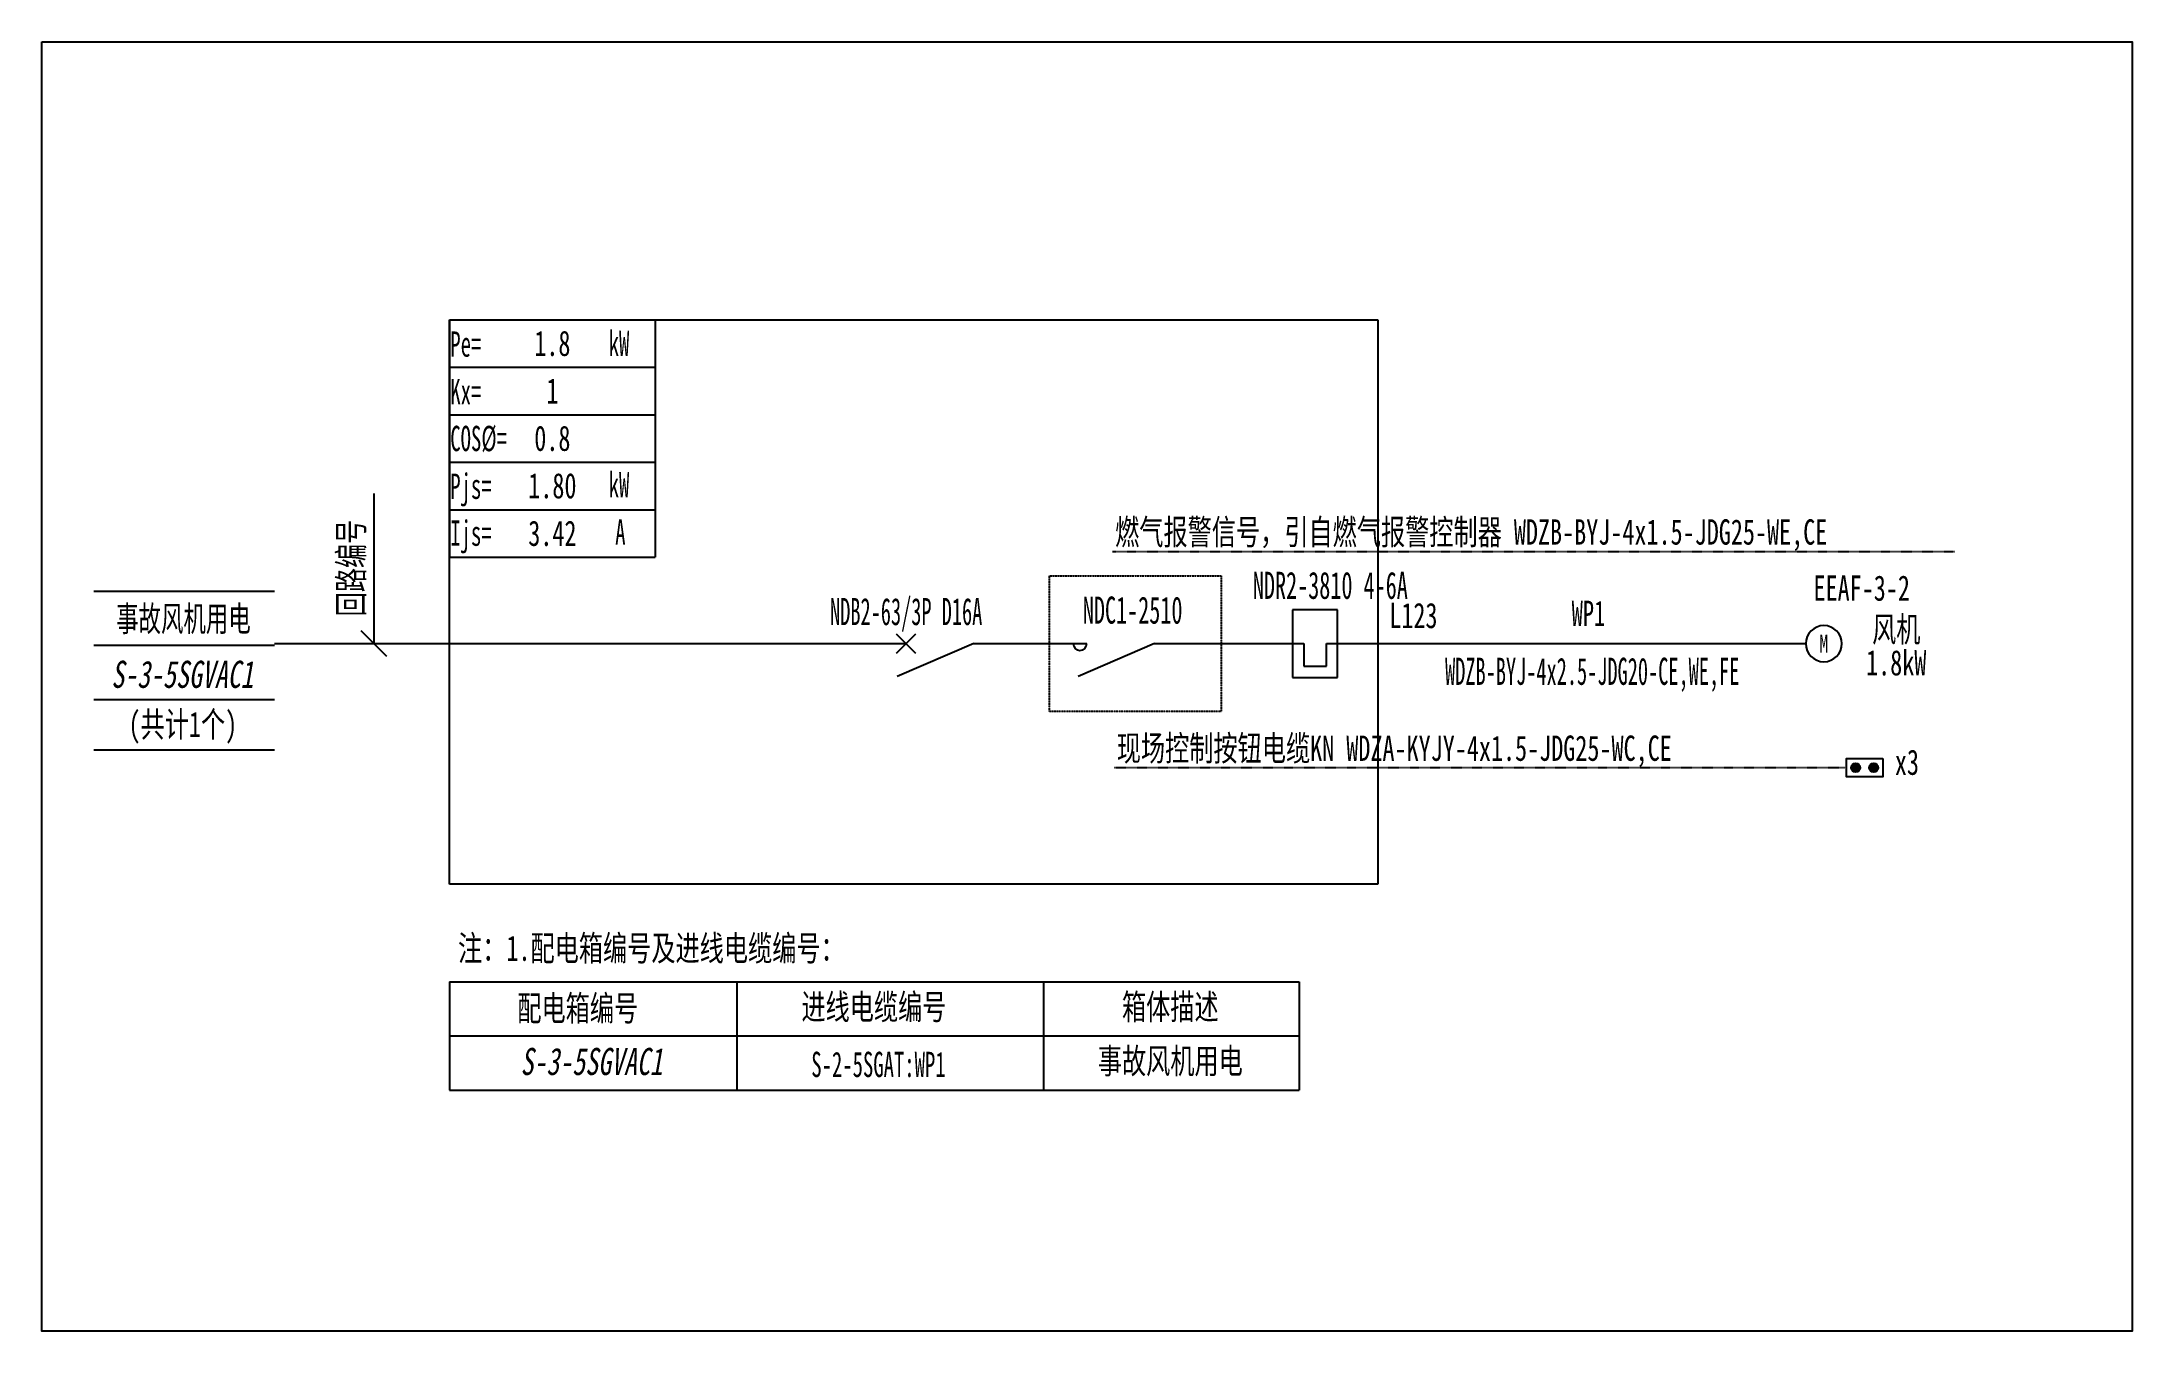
# Model space of a CAD drawing. Extents: x 307642 to 310130, y 326524 to 328059.
import ezdxf
from ezdxf.enums import TextEntityAlignment as Align

# ---------------------------------------------------------------- set-up
doc = ezdxf.new("R2010")
doc.units = 0
doc.header["$MEASUREMENT"] = 0
for name, pattern in [('DASH', [0.35, 0.25, -0.1]), ('DASHDOT', [1, 0.5, -0.25, 0, -0.25]), ('DASHED', [0.75, 0.5, -0.25])]:
    doc.linetypes.add(name, pattern=pattern)
for name, color, linetype in [('D_E_Eqpm(强电设备)', 100, 'Continuous'), ('D_E_Eqpm（强电设备）', 100, 'Continuous'), ('D_E_Text(强电文字)', 51, 'Continuous'), ('D_E_Text（强电文字）', 51, 'Continuous'), ('D_E_Wire(强电线缆)', 10, 'Continuous'), ('D_E_Wire（强电线缆）', 10, 'Continuous'), ('D_T_TableDim(表格尺寸)', 255, 'Continuous'), ('D_T_TableDim（表格尺寸）', 255, 'Continuous'), ('系统图', 220, 'Continuous')]:
    doc.layers.add(name, color=color, linetype=linetype)
doc.styles.add('$1$电气', font='', dxfattribs={"width": 0.7})
doc.styles.add('$1$电气箱', font='simhei.ttf', dxfattribs={"width": 0.8, "oblique": 10})
doc.styles.add('$3$电气', font='', dxfattribs={"width": 0.7})
doc.styles.add('电气', font='', dxfattribs={"width": 0.7})
doc.styles.add('电气箱', font='simhei.ttf', dxfattribs={"width": 0.8, "oblique": 10})
doc.styles.get('$1$电气').set_extended_font_data('SimSun')
doc.styles.get('$3$电气').set_extended_font_data('SimSun')
doc.styles.get('电气').set_extended_font_data('SimSun')

# ---------------------------------------------------------------- blocks, each defined once
blk = doc.blocks.new('电机启停按钮')
at = {"layer": 'D_E_Eqpm（强电设备）'}
for points in [[(150, 300, 1), (50, 300, 1)], [(50, 100, 1), (150, 100, 1)]]:
    blk.add_hatch(color=51, dxfattribs=at).paths.add_polyline_path(points)
blk.add_lwpolyline([(0, 400), (200, 400), (200, 0), (0, 0)], close=True, dxfattribs=at)
for centre in [(100, 300), (100, 100)]:
    blk.add_circle(centre, 50, dxfattribs=at)

msp = doc.modelspace()

# ---------------------------------------------------------------- linework, layer by layer
at = {"linetype": 'DASHED'}
for p, q in [((308127.4, 327728), (309232.4, 327728)), ((308127.4, 327056.3), (308127.4, 327728)), ((309232.4, 327728), (309232.4, 327056.3)), ((309232.4, 327056.3), (308127.4, 327056.3))]:
    msp.add_line(p, q, dxfattribs=at)
at = {"layer": 'D_E_Eqpm(强电设备)'}
for p, q in [((309184.6, 327382.8), (309130.8, 327382.8)), ((309130.8, 327382.8), (309130.8, 327302.1)), ((309184.6, 327302.1), (309184.6, 327382.8)), ((309144.3, 327342.5), (309144.3, 327315.6)), ((309171.2, 327315.6), (309171.2, 327342.5)), ((309144.3, 327315.6), (309171.2, 327315.6)), ((309130.8, 327302.1), (309184.6, 327302.1))]:
    msp.add_line(p, q, dxfattribs=at)
at = {"layer": 'D_E_Eqpm(强电设备)', "color": 100}
for p, q in [((308659.3, 327331.1), (308682.1, 327353.9)), ((308682.1, 327331.1), (308659.3, 327353.9)), ((308682.1, 327353.9), (308659.3, 327331.1)), ((308659.3, 327353.9), (308682.1, 327331.1)), ((308751.4, 327342.5), (308660.3, 327303.4)), ((308966.7, 327342.5), (308875.6, 327303.4))]:
    msp.add_line(p, q, dxfattribs=at)
msp.add_arc((308877.9, 327342.5), 8.07, 180, 0, dxfattribs=at)
at = {"layer": 'D_E_Eqpm（强电设备）'}
for start, end in [(90, 180), (0, 90), (180, 270), (270, 0)]:
    msp.add_arc((309763.4, 327342.5), 21.5, start, end, dxfattribs=at)
at = {"layer": 'D_E_Text（强电文字）'}
for p, q in [((308127.4, 327728), (308127.4, 327445.5)), ((308127.4, 327728), (308372.2, 327728)), ((308372.2, 327728), (308372.2, 327445.5)), ((308127.4, 327671.5), (308372.2, 327671.5)), ((308127.4, 327615), (308372.2, 327615)), ((308127.4, 327558.5), (308372.2, 327558.5)), ((308037.5, 327342.5), (308037.5, 327521.1)), ((308127.4, 327502), (308372.2, 327502)), ((308127.4, 327445.5), (308372.2, 327445.5)), ((308052.7, 327327.3), (308022.2, 327357.7))]:
    msp.add_line(p, q, dxfattribs=at)
at = {"layer": 'D_E_Wire(强电线缆)', "color": 10}
for p, q in [((308546.8, 327342.5), (308670.7, 327342.5)), ((308751.4, 327342.5), (308886, 327342.5)), ((308966.7, 327342.5), (309144.3, 327342.5)), ((309171.2, 327342.5), (309741.9, 327342.5))]:
    msp.add_line(p, q, dxfattribs=at)
at = {"layer": 'D_E_Wire（强电线缆）', "linetype": 'DASHDOT', "ltscale": 0.5}
for p, q in [((308916.6, 327452.3), (309918.8, 327452.3)), ((308918.7, 327194.9), (309790.5, 327194.9))]:
    msp.add_line(p, q, dxfattribs=at)
at = {"layer": 'D_E_Wire（强电线缆）'}
msp.add_line((307919.1, 327342.5), (308546.8, 327342.5), dxfattribs=at)
at = {"layer": 'D_T_TableDim(表格尺寸)', "linetype": 'DASH'}
for p, q in [((308841.5, 327423.2), (309046, 327423.2)), ((308841.5, 327261.8), (308841.5, 327423.2)), ((309046, 327423.2), (309046, 327261.8)), ((309046, 327261.8), (308841.5, 327261.8))]:
    msp.add_line(p, q, dxfattribs=at)
at = {"layer": 'D_T_TableDim（表格尺寸）', "color": 255}
for p, q in [((307703.8, 327405.1), (307919.1, 327405.1)), ((307703.8, 327340.6), (307919.1, 327340.6)), ((307703.8, 327276), (307919.1, 327276)), ((307703.8, 327216), (307919.1, 327216))]:
    msp.add_line(p, q, dxfattribs=at)
at = {"layer": 'D_T_TableDim（表格尺寸）', "ltscale": 3.5}
for p, q in [((308127.4, 326940.1), (309139, 326940.1)), ((308127.4, 326940.1), (308127.4, 326811)), ((308469.4, 326940.1), (308469.4, 326811)), ((308834.6, 326940.1), (308834.6, 326811)), ((309139, 326940.1), (309139, 326811)), ((308127.4, 326875.5), (309139, 326875.5)), ((308127.4, 326875.5), (309139, 326875.5)), ((308469.4, 326875.5), (308469.4, 326811)), ((308834.6, 326875.5), (308834.6, 326811)), ((308127.4, 326811), (309139, 326811))]:
    msp.add_line(p, q, dxfattribs=at)
at = {"layer": '系统图', "ltscale": 9973.992009}
msp.add_lwpolyline([(307642, 328059), (310130.5, 328059), (310130.5, 326524), (307642, 326524)], close=True, dxfattribs=at)

# ---------------------------------------------------------------- block references
at = {"layer": 'D_E_Eqpm（强电设备）', "xscale": 0.1076289442000091, "yscale": 0.1076289442000091, "zscale": 0.1076289442000091, "rotation": 270}
msp.add_blockref('电机启停按钮', (309790.5, 327205.6), dxfattribs=at)

# ---------------------------------------------------------------- texts
at = {"layer": 'D_E_Eqpm（强电设备）', "color": 51, "style": '电气', "width": 0.7}
msp.add_text('M', height=21.5, dxfattribs=at).set_placement((309763.4, 327342.5), align=Align.MIDDLE)
at = {"layer": 'D_E_Text(强电文字)', "color": 51, "style": '电气'}
for s, height, width, p in [('NDR2-3810 4-6A', 32.289, 0.6, (309083.7, 327395.8)), ('NDB2-63/3P D16A', 32.289, 0.55, (308580.4, 327364.6)), ('NDC1-2510', 32.29, 0.6, (308881.3, 327366.3))]:
    msp.add_text(s, height=height, dxfattribs=dict(at, width=width)).set_placement(p)
at = {"layer": 'D_E_Text(强电文字)', "color": 51, "style": '电气', "width": 0.55}
msp.add_text('WDZB-BYJ-4x2.5-JDG20-CE,WE,FE', height=32.289, dxfattribs=at).set_placement((309487.7, 327305.7), align=Align.MIDDLE)
at = {"layer": 'D_E_Text（强电文字）', "linetype": 'Continuous', "style": '电气', "width": 0.6}
for s, height, p in [('Pe=', 30.14, (308128.3, 327684.1)), ('kW', 30.14, (308316.8, 327685.1)), ('Kx=', 30.14, (308128.3, 327627.4)), ('COS%%C=', 30.14, (308128.3, 327571.7)), ('Pjs=', 30.14, (308128.3, 327514.9)), ('kW', 30.14, (308316.8, 327516.8)), ('Ijs=', 30.14, (308128.3, 327459)), ('A', 30.1, (308324.6, 327460.3))]:
    msp.add_text(s, height=height, dxfattribs=at).set_placement(p)
at = {"layer": 'D_E_Text（强电文字）', "style": '$3$电气', "width": 0.7}
msp.add_text('回路编号', height=30.14, rotation=90, dxfattribs=at).set_placement((308025.2, 327375))
at = {"layer": 'D_E_Text（强电文字）'}
for s, height, style, width, p in [('燃气报警信号，引自燃气报警控制器 WDZB-BYJ-4x1.5-JDG25-WE,CE', 30.136, '电气', 0.7, (308919.7, 327460.4)), ('EEAF-3-2', 30.14, '电气', 0.7, (309751.1, 327393.6)), ('L123', 30.14, '电气', 0.7, (309246.1, 327361)), ('WP1', 30.14, '$1$电气', 0.65, (309463.2, 327363.6)), ('现场控制按钮电缆KN WDZA-KYJY-4x1.5-JDG25-WC,CE', 30.136, '电气', 0.7, (308921.7, 327203)), ('x3', 30.14, '电气', 0.7, (309848, 327186.3)), ('注：1.配电箱编号及进线电缆编号：', 30.136, '电气', 0.7, (308137.5, 326964.9))]:
    msp.add_text(s, height=height, dxfattribs=dict(at, style=style, width=width)).set_placement(p)
for s, height, style, width, p in [('事故风机用电', 30.14, '$1$电气', 0.65, (307810.6, 327372.7)), ('风机', 30.14, '电气', 0.7, (309849.6, 327360.2)), ('1.8kW', 30.14, '电气', 0.7, (309849.6, 327320.2)), ('配电箱编号', 30.14, '电气', 0.7, (308280, 326909.2)), ('进线电缆编号', 30.14, '电气', 0.7, (308632.6, 326910.8)), ('箱体描述', 30.14, '电气', 0.7, (308985.4, 326910.8)), ('事故风机用电', 30.14, '电气', 0.7, (308985.4, 326846.2)), ('S-2-5SGAT:WP1', 30.136, '电气', 0.6, (308638, 326841.6))]:
    msp.add_text(s, height=height, dxfattribs=dict(at, style=style, width=width)).set_placement(p, align=Align.MIDDLE)
at = {"layer": 'D_E_Text（强电文字）', "color": 7, "style": '$1$电气箱', "oblique": 10, "width": 0.7}
msp.add_text('S-3-5SGVAC1', height=32.289, dxfattribs=at).set_placement((307809.3, 327306), align=Align.MIDDLE)
at = {"layer": 'D_E_Text（强电文字）', "style": '$1$电气', "width": 0.7}
msp.add_text('(共计1个)', height=30.14, dxfattribs=at).set_placement((307809.9, 327231.4), align=Align.CENTER)
at = {"layer": 'D_E_Text（强电文字）', "style": '电气箱', "oblique": 10, "width": 0.7}
msp.add_text('S-3-5SGVAC1', height=32.289, dxfattribs=at).set_placement((308296.5, 326845.1), align=Align.MIDDLE)
at = {"layer": 'D_E_Text（强电文字）', "width": 244.833, "attachment_point": 5, "style": '电气'}
for s, insert, char_height in [('1.8', (308249.8, 327699.8), 30.14), ('1', (308249.8, 327643.3), 30.1), ('0.8', (308249.8, 327586.8), 30.14), ('{\\C200;1.80}', (308249.8, 327530.3), 30.136), ('{\\C200;3.42}', (308249.8, 327473.7), 30.136)]:
    msp.add_mtext(s, dxfattribs=dict(at, insert=insert, char_height=char_height))

doc.saveas('drawing.dxf')
